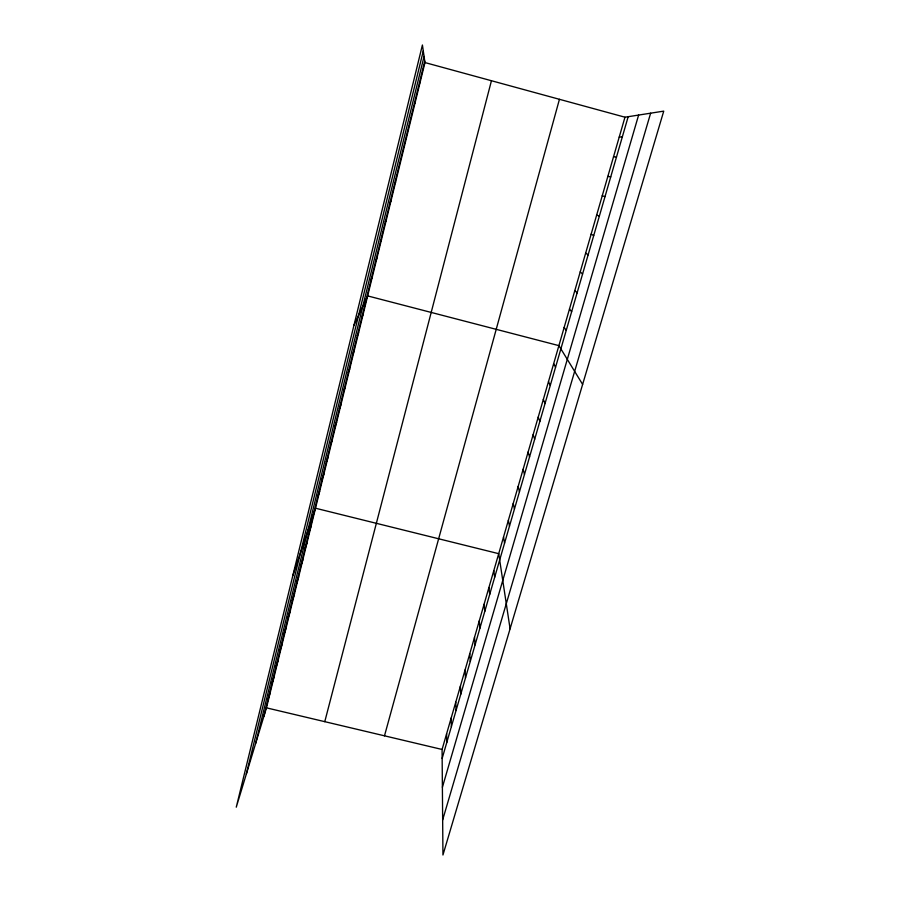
<?xml version="1.0" encoding="UTF-8"?>
<svg xmlns="http://www.w3.org/2000/svg" width="900" height="900" viewBox="0 0 900 900"><rect width="100%" height="100%" fill="white"/><g stroke="black" fill="none" stroke-linecap="round" stroke-linejoin="round"><path stroke-width="1.35" d="M246.308 774.124L423.281 50.951M255.667 743.366L424.069 56.396M263.903 716.265L424.755 61.121M266.468 707.85L424.969 62.572L422.415 45L236.261 807.176L266.468 707.85L442.08 749.464L442.946 855L663.739 111.127L624.971 117.203L424.969 62.572M324.776 721.665L491.445 80.73M384.491 735.817L559.44 99.304M442.08 749.464L624.971 117.203M442.159 758.419L628.178 116.696M442.395 787.241L638.617 115.065M442.654 819.923L650.633 113.186M267.874 700.099L270.382 691.898M271.879 683.809L274.331 675.821M275.906 667.395L278.314 659.621M279.968 650.857L282.319 643.309M284.051 634.196L286.358 626.861M288.18 617.411L290.43 610.301M292.331 600.491L294.525 593.606M296.516 583.436L298.654 576.788M300.735 566.257L302.816 559.845M304.988 548.944L307.012 542.767M309.274 531.484L311.243 525.566M292.781 575.741L315.495 508.219L498.713 553.68L510.086 628.819M317.812 496.699L319.669 491.265M322.076 479.363L323.865 474.176M326.363 461.891L328.095 456.964M330.683 444.285L332.359 439.605M335.036 426.532L336.645 422.134M339.435 408.656L340.976 404.516M343.856 390.634L345.33 386.764M348.311 372.476L349.729 368.876M352.811 354.161L354.161 350.843M357.334 335.711L358.616 332.674M361.901 317.115L363.116 314.37M353.936 325.361L367.65 295.909L558.9 345.634L582.626 384.412M371.149 279.472L372.218 277.312M375.829 260.415L376.83 258.559M380.543 241.211L381.465 239.67M385.29 221.85L386.145 220.624M390.082 202.343L390.859 201.42M394.92 182.655L395.618 182.059M399.791 162.821L400.41 162.551M619.222 137.093L622.316 136.924M613.519 156.814L616.5 156.994M607.849 176.377L610.74 176.884M602.235 195.795L605.014 196.616M596.666 215.044L599.344 216.191M591.143 234.146L593.707 235.609M585.664 253.091L588.127 254.869M580.23 271.901L582.592 273.971M574.83 290.543L577.102 292.916M569.475 309.049L571.646 311.715M564.165 327.409L566.246 330.368M553.669 363.701L555.559 367.223M414.641 102.308L415.024 103.061M548.483 381.645L550.271 385.436M543.33 399.442L545.04 403.515M538.222 417.105L539.842 421.436M533.149 434.632L534.679 439.234M528.12 452.025L529.56 456.885M419.681 81.799L419.974 82.901M523.125 469.294L524.486 474.401M518.175 486.416L519.446 491.782M513.248 503.426L514.451 509.029M508.365 520.301L509.49 526.151M503.527 537.053L504.562 543.139M493.796 570.679L494.674 577.238M488.914 587.543L489.713 594.349M484.076 604.294L484.796 611.325M479.272 620.91L479.914 628.166M474.491 637.403L475.065 644.884M469.766 653.771L470.261 661.466M465.064 670.016L465.48 677.936M460.395 686.137L460.744 694.271M455.771 702.146L456.053 710.494M451.17 718.031L451.384 726.581M446.614 733.804L446.749 742.556"/></g></svg>
